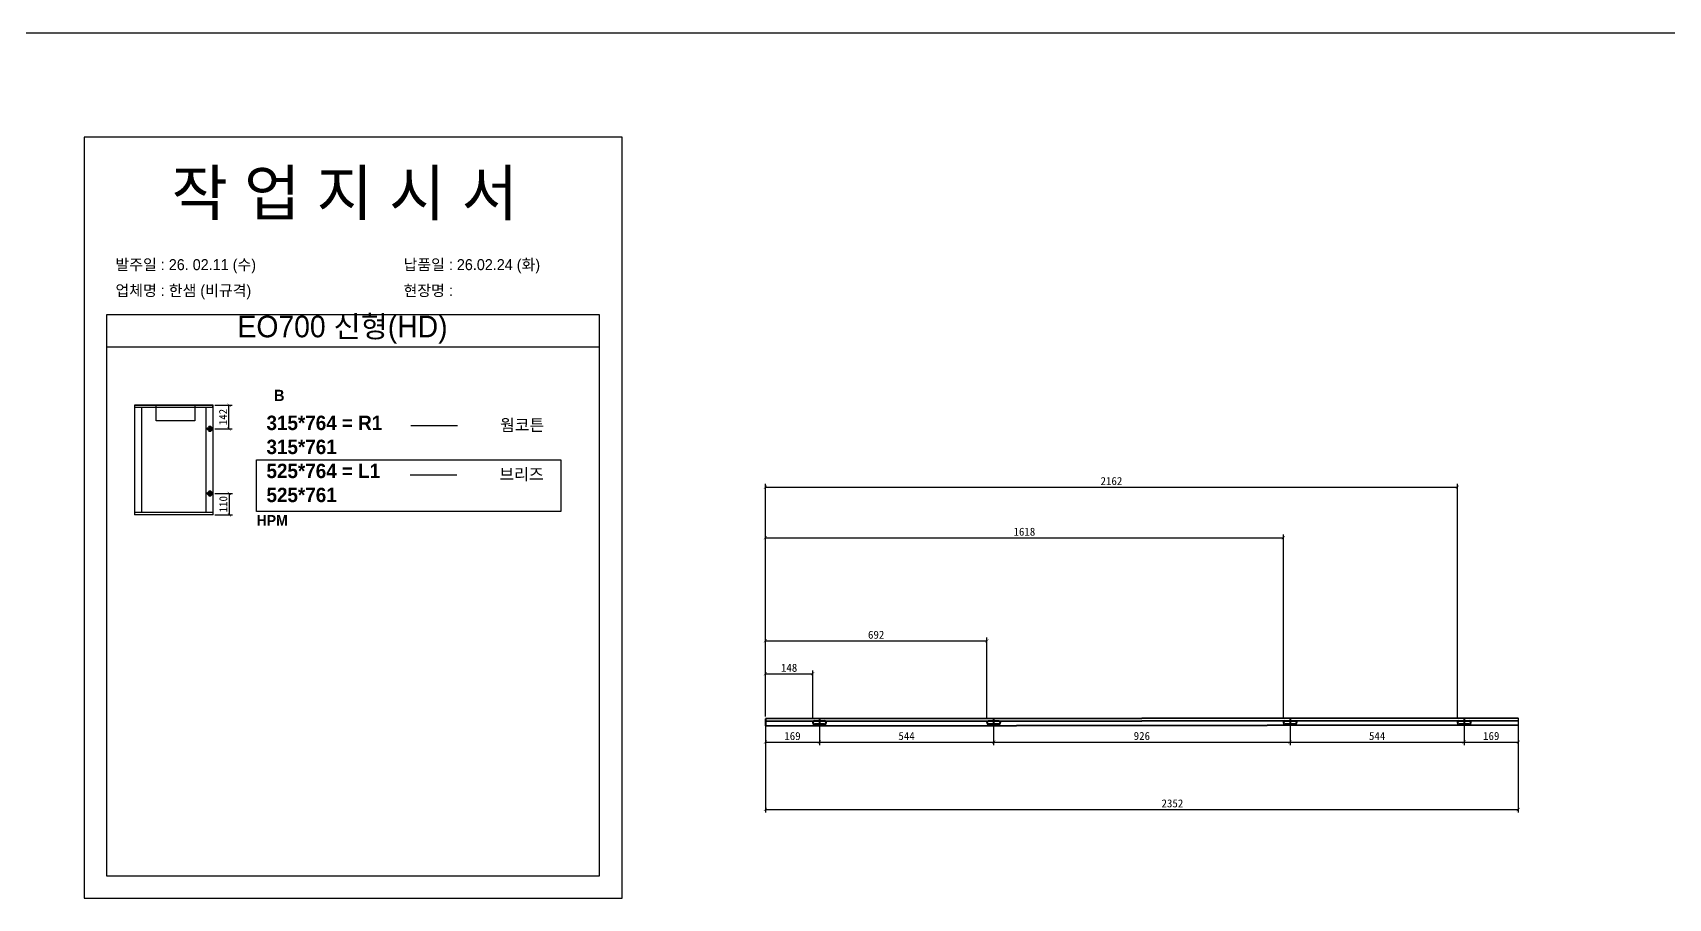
# Model space of a CAD drawing. Header units: millimetres. Extents: x -44117 to 256353, y -2095463 to 65325.
# Drawn here: x 115470 to 120580, y -711792 to -709090 of the extents above; entities that cross this region are included whole.
import ezdxf

# ---------------------------------------------------------------- set-up
doc = ezdxf.new("R2010")
doc.units = ezdxf.units.MM
doc.header["$LTSCALE"] = 10
doc.layers.add('1', color=2, linetype='Continuous', lineweight=40)
doc.layers.add('Layer1', color=7, linetype='Continuous', lineweight=70)
doc.styles.add('MtX_Gulim', font='')
doc.styles.get('MtX_Gulim').set_extended_font_data('Gulim', bold=True)
doc.dimstyles.new('ISO-25', dxfattribs={"dimtxt": 2.5, "dimasz": 2.5, "dimexe": 1, "dimexo": 1, "dimtad": 1, "dimtxsty": 'Standard', "dimblk": 'ARCHTICK', "dimcen": 2.5, "dimadec": 0, "dimazin": 0, "dimtfac": 1, "dimtmove": 0, "dimatfit": 3, "dimfxl": 0, "dimarcsym": 0})

# ---------------------------------------------------------------- blocks, each defined once
blk = doc.blocks.new('_ArchTick')
at = {"color": 0, "linetype": 'ByBlock', "const_width": 0.15}
blk.add_lwpolyline([(-0.5, -0.5), (0.5, 0.5)], dxfattribs=at)
blk = doc.blocks.new('*D4865')
at = {"color": 0, "lineweight": -2}
for p, q in [((117759.2, -711247.5), (117759.2, -711314.5)), ((117928.2, -711253.6), (117928.2, -711314.5)), ((117759.2, -711304.5), (117928.2, -711304.5))]:
    blk.add_line(p, q, dxfattribs=at)
at = {"layer": 'Defpoints', "color": 0}
for p in [(117759.2, -711232.5), (117928.2, -711238.6), (117928.2, -711304.5)]:
    blk.add_point(p, dxfattribs=at)
at = {"color": 0, "lineweight": -2, "xscale": 10, "yscale": 10, "zscale": 10, "rotation": 180}
blk.add_blockref('_ArchTick', (117759.2, -711304.5), dxfattribs=at)
at = {"color": 0, "lineweight": -2, "xscale": 10, "yscale": 10, "zscale": 10}
blk.add_blockref('_ArchTick', (117928.2, -711304.5), dxfattribs=at)
at = {"color": 0, "insert": (117843.7, -711285.8), "char_height": 25, "attachment_point": 5}
blk.add_mtext('169', dxfattribs=at)
blk = doc.blocks.new('*D4866')
at = {"color": 0, "lineweight": -2}
for p, q in [((118472.2, -711253.6), (118472.2, -711314.5)), ((117928.2, -711255), (117928.2, -711314.5)), ((117928.2, -711304.5), (118472.2, -711304.5))]:
    blk.add_line(p, q, dxfattribs=at)
at = {"layer": 'Defpoints', "color": 0}
for p in [(117928.2, -711240), (118472.2, -711238.6), (118472.2, -711304.5)]:
    blk.add_point(p, dxfattribs=at)
at = {"color": 0, "lineweight": -2, "xscale": 10, "yscale": 10, "zscale": 10, "rotation": 180}
blk.add_blockref('_ArchTick', (117928.2, -711304.5), dxfattribs=at)
at = {"color": 0, "lineweight": -2, "xscale": 10, "yscale": 10, "zscale": 10}
blk.add_blockref('_ArchTick', (118472.2, -711304.5), dxfattribs=at)
at = {"color": 0, "insert": (118200.2, -711285.8), "char_height": 25, "attachment_point": 5}
blk.add_mtext('544', dxfattribs=at)
blk = doc.blocks.new('*D4867')
at = {"color": 0, "lineweight": -2}
for p, q in [((117759.2, -711247.5), (117759.2, -711524.9)), ((120111.2, -711265.5), (120111.2, -711524.9)), ((117759.2, -711514.9), (120111.2, -711514.9))]:
    blk.add_line(p, q, dxfattribs=at)
at = {"layer": 'Defpoints', "color": 0}
for p in [(117759.2, -711232.5), (120111.2, -711250.5), (120111.2, -711514.9)]:
    blk.add_point(p, dxfattribs=at)
at = {"color": 0, "lineweight": -2, "xscale": 10, "yscale": 10, "zscale": 10, "rotation": 180}
blk.add_blockref('_ArchTick', (117759.2, -711514.9), dxfattribs=at)
at = {"color": 0, "lineweight": -2, "xscale": 10, "yscale": 10, "zscale": 10}
blk.add_blockref('_ArchTick', (120111.2, -711514.9), dxfattribs=at)
at = {"color": 0, "insert": (119030.7, -711496.1), "char_height": 25, "attachment_point": 5}
blk.add_mtext('2352', dxfattribs=at)
blk = doc.blocks.new('*D4868')
at = {"color": 0, "lineweight": -2}
for p, q in [((117759.2, -711224.8), (117759.2, -711081.5)), ((117759.2, -711091.5), (117907.2, -711091.5)), ((117907.2, -711228.8), (117907.2, -711081.5))]:
    blk.add_line(p, q, dxfattribs=at)
at = {"layer": 'Defpoints', "color": 0}
for p in [(117907.2, -711091.5), (117759.2, -711239.8), (117907.2, -711243.8)]:
    blk.add_point(p, dxfattribs=at)
at = {"color": 0, "lineweight": -2, "xscale": 10, "yscale": 10, "zscale": 10, "rotation": 180}
blk.add_blockref('_ArchTick', (117759.2, -711091.5), dxfattribs=at)
at = {"color": 0, "lineweight": -2, "xscale": 10, "yscale": 10, "zscale": 10}
blk.add_blockref('_ArchTick', (117907.2, -711091.5), dxfattribs=at)
at = {"color": 0, "insert": (117833.2, -711072.8), "char_height": 25, "attachment_point": 5}
blk.add_mtext('148', dxfattribs=at)
blk = doc.blocks.new('*D4869')
at = {"color": 0, "lineweight": -2}
for p, q in [((117759.2, -711224.8), (117759.2, -710978.5)), ((117759.2, -710988.5), (118451.2, -710988.5)), ((118451.2, -711228.9), (118451.2, -710978.5))]:
    blk.add_line(p, q, dxfattribs=at)
at = {"layer": 'Defpoints', "color": 0}
for p in [(118451.2, -710988.5), (117759.2, -711239.8), (118451.2, -711243.9)]:
    blk.add_point(p, dxfattribs=at)
at = {"color": 0, "lineweight": -2, "xscale": 10, "yscale": 10, "zscale": 10, "rotation": 180}
blk.add_blockref('_ArchTick', (117759.2, -710988.5), dxfattribs=at)
at = {"color": 0, "lineweight": -2, "xscale": 10, "yscale": 10, "zscale": 10}
blk.add_blockref('_ArchTick', (118451.2, -710988.5), dxfattribs=at)
at = {"color": 0, "insert": (118105.2, -710969.7), "char_height": 25, "attachment_point": 5}
blk.add_mtext('692', dxfattribs=at)
blk = doc.blocks.new('*D4870')
at = {"color": 0, "lineweight": -2}
for p, q in [((117759.2, -711224.8), (117759.2, -710656.7)), ((117759.2, -710666.7), (119377.2, -710666.7)), ((119377.2, -711228.9), (119377.2, -710656.7))]:
    blk.add_line(p, q, dxfattribs=at)
at = {"layer": 'Defpoints', "color": 0}
for p in [(119377.2, -710666.7), (117759.2, -711239.8), (119377.2, -711243.9)]:
    blk.add_point(p, dxfattribs=at)
at = {"color": 0, "lineweight": -2, "xscale": 10, "yscale": 10, "zscale": 10, "rotation": 180}
blk.add_blockref('_ArchTick', (117759.2, -710666.7), dxfattribs=at)
at = {"color": 0, "lineweight": -2, "xscale": 10, "yscale": 10, "zscale": 10}
blk.add_blockref('_ArchTick', (119377.2, -710666.7), dxfattribs=at)
at = {"color": 0, "insert": (118568.2, -710648), "char_height": 25, "attachment_point": 5}
blk.add_mtext('1618', dxfattribs=at)
blk = doc.blocks.new('*D4871')
at = {"color": 0, "lineweight": -2}
for p, q in [((119398.2, -711253.6), (119398.2, -711314.5)), ((119942.2, -711252), (119942.2, -711314.5)), ((119398.2, -711304.5), (119942.2, -711304.5))]:
    blk.add_line(p, q, dxfattribs=at)
at = {"layer": 'Defpoints', "color": 0}
for p in [(119398.2, -711238.6), (119942.2, -711237), (119942.2, -711304.5)]:
    blk.add_point(p, dxfattribs=at)
at = {"color": 0, "lineweight": -2, "xscale": 10, "yscale": 10, "zscale": 10, "rotation": 180}
blk.add_blockref('_ArchTick', (119398.2, -711304.5), dxfattribs=at)
at = {"color": 0, "lineweight": -2, "xscale": 10, "yscale": 10, "zscale": 10}
blk.add_blockref('_ArchTick', (119942.2, -711304.5), dxfattribs=at)
at = {"color": 0, "insert": (119670.2, -711285.7), "char_height": 25, "attachment_point": 5}
blk.add_mtext('544', dxfattribs=at)
blk = doc.blocks.new('*D4872')
at = {"color": 0, "lineweight": -2}
for p, q in [((119942.2, -711253.6), (119942.2, -711314.5)), ((120111.2, -711251.8), (120111.2, -711314.5)), ((119942.2, -711304.5), (120111.2, -711304.5))]:
    blk.add_line(p, q, dxfattribs=at)
at = {"layer": 'Defpoints', "color": 0}
for p in [(119942.2, -711238.6), (120111.2, -711236.8), (120111.2, -711304.5)]:
    blk.add_point(p, dxfattribs=at)
at = {"color": 0, "lineweight": -2, "xscale": 10, "yscale": 10, "zscale": 10, "rotation": 180}
blk.add_blockref('_ArchTick', (119942.2, -711304.5), dxfattribs=at)
at = {"color": 0, "lineweight": -2, "xscale": 10, "yscale": 10, "zscale": 10}
blk.add_blockref('_ArchTick', (120111.2, -711304.5), dxfattribs=at)
at = {"color": 0, "insert": (120026.7, -711285.7), "char_height": 25, "attachment_point": 5}
blk.add_mtext('169', dxfattribs=at)
blk = doc.blocks.new('*D4873')
at = {"color": 0, "lineweight": -2}
for p, q in [((117759.2, -711217.5), (117759.2, -710498.5)), ((117759.2, -710508.5), (119921.2, -710508.5)), ((119921.2, -711228.9), (119921.2, -710498.5))]:
    blk.add_line(p, q, dxfattribs=at)
at = {"layer": 'Defpoints', "color": 0}
for p in [(119921.2, -710508.5), (117759.2, -711232.5), (119921.2, -711243.9)]:
    blk.add_point(p, dxfattribs=at)
at = {"color": 0, "lineweight": -2, "xscale": 10, "yscale": 10, "zscale": 10, "rotation": 180}
blk.add_blockref('_ArchTick', (117759.2, -710508.5), dxfattribs=at)
at = {"color": 0, "lineweight": -2, "xscale": 10, "yscale": 10, "zscale": 10}
blk.add_blockref('_ArchTick', (119921.2, -710508.5), dxfattribs=at)
at = {"color": 0, "insert": (118840.2, -710489.8), "char_height": 25, "attachment_point": 5}
blk.add_mtext('2162', dxfattribs=at)
blk = doc.blocks.new('*D4874')
at = {"color": 0, "lineweight": -2}
for p, q in [((118472.2, -711255), (118472.2, -711314.5)), ((118472.2, -711304.5), (119398.2, -711304.5)), ((119398.2, -711255), (119398.2, -711314.5))]:
    blk.add_line(p, q, dxfattribs=at)
at = {"layer": 'Defpoints', "color": 0}
for p in [(118472.2, -711240), (119398.2, -711240), (119398.2, -711304.5)]:
    blk.add_point(p, dxfattribs=at)
at = {"color": 0, "lineweight": -2, "xscale": 10, "yscale": 10, "zscale": 10, "rotation": 180}
blk.add_blockref('_ArchTick', (118472.2, -711304.5), dxfattribs=at)
at = {"color": 0, "lineweight": -2, "xscale": 10, "yscale": 10, "zscale": 10}
blk.add_blockref('_ArchTick', (119398.2, -711304.5), dxfattribs=at)
at = {"color": 0, "insert": (118935.2, -711285.7), "char_height": 25, "attachment_point": 5}
blk.add_mtext('926', dxfattribs=at)
blk = doc.blocks.new('*D4888')
at = {"color": 0, "lineweight": -2}
for p, q in [((116038.8, -710253.1), (116093.4, -710253.1)), ((116083.4, -710326.7), (116083.4, -710253.1)), ((116038.8, -710326.7), (116093.4, -710326.7))]:
    blk.add_line(p, q, dxfattribs=at)
at = {"layer": 'Defpoints', "color": 0}
for p in [(116023.8, -710253.1), (116083.4, -710253.1), (116023.8, -710326.7)]:
    blk.add_point(p, dxfattribs=at)
at = {"color": 0, "lineweight": -2, "xscale": 10, "yscale": 10, "zscale": 10}
for p, rotation in [((116083.4, -710253.1), 90), ((116083.4, -710326.7), 270)]:
    blk.add_blockref('_ArchTick', p, dxfattribs=dict(at, rotation=rotation))
at = {"color": 0, "insert": (116064.7, -710289.9), "char_height": 25, "attachment_point": 5, "rotation": 90}
blk.add_mtext('142', dxfattribs=at)
blk = doc.blocks.new('*D4889')
at = {"color": 0, "lineweight": -2}
for p, q in [((116038.8, -710528.5), (116094.4, -710528.5)), ((116084.4, -710528.5), (116084.4, -710595.4)), ((116038.8, -710595.4), (116094.4, -710595.4))]:
    blk.add_line(p, q, dxfattribs=at)
at = {"layer": 'Defpoints', "color": 0}
for p in [(116023.8, -710528.5), (116023.8, -710595.4), (116084.4, -710595.4)]:
    blk.add_point(p, dxfattribs=at)
at = {"color": 0, "lineweight": -2, "xscale": 10, "yscale": 10, "zscale": 10}
for p, rotation in [((116084.4, -710528.5), 90), ((116084.4, -710595.4), 270)]:
    blk.add_blockref('_ArchTick', p, dxfattribs=dict(at, rotation=rotation))
at = {"color": 0, "insert": (116065.7, -710562), "char_height": 25, "attachment_point": 5, "rotation": 90}
blk.add_mtext('110', dxfattribs=at)

msp = doc.modelspace()

# ---------------------------------------------------------------- linework, layer by layer
at = {"color": 1}
msp.add_line((104015.69829, -709090.17771), (196284.84516, -709090.17771), dxfattribs=at)
msp.add_line((104015.69829, -709090.17771), (196284.84516, -709090.17771), dxfattribs=at)
for p, q in [((117241.16532, -709971.30097), (115701.16532, -709971.30097)), ((117241.16532, -709971.30097), (115701.16532, -709971.30097)), ((117241.16532, -710071.30097), (115701.16532, -710071.30097)), ((115787.97046, -710253.29808), (115787.97046, -710595.18497)), ((116034.4711, -710253.74081), (115787.97046, -710253.74081)), ((116034.4711, -710260.43097), (115787.97046, -710260.43097)), ((116034.22514, -710253.05212), (115788.21642, -710253.05212)), ((115809.86106, -710259.93905), (115809.86106, -710588.05208)), ((116012.33454, -710588.05208), (116012.33454, -710260.43097)), ((116033.24129, -710260.43097), (116033.24129, -710253.05212)), ((116034.4711, -710595.18497), (116034.4711, -710253.29808)), ((116034.4711, -710588.05208), (115787.97046, -710588.05208)), ((115789.20027, -710595.43094), (115789.20027, -710588.05208)), ((116033.24129, -710588.05208), (116033.24129, -710595.43094)), ((116034.4711, -710594.74224), (115787.97046, -710594.74224)), ((116034.22514, -710595.43094), (115788.21642, -710595.43094)), ((120111.18644, -711229.47907), (120111.18644, -711250.47907))]:
    msp.add_line(p, q)
for points in [[(115631.16532, -711792.13125), (117311.16532, -711792.13125), (117311.16532, -709416.13125), (115631.16532, -709416.13125)], [(116169.83154, -710423.51345), (117119.97026, -710423.51345), (117119.97026, -710584.59348), (116169.83154, -710584.59348)]]:
    msp.add_lwpolyline(points, close=True)
for points in [[(115701.16532, -709971.30097), (115701.16532, -711722.13125), (117241.16532, -711722.13125), (117241.16532, -709971.30097)], [(115976.26243, -710253.05212), (115976.26243, -710301.42227), (115856.32303, -710301.42227), (115856.32303, -710253.05212)], [(116651.44159, -710316.33761), (116796.74045, -710316.33761)], [(116649.574, -710470.18288), (116794.87285, -710470.18288)]]:
    msp.add_lwpolyline(points)
for centre, start, end in [((116034.22514, -710253.29808), 0, 90), ((115788.21642, -710595.18497), 180, 270), ((116034.22514, -710595.18497), 270, 0)]:
    msp.add_arc(centre, 0.24596, start, end)
at = {"layer": '1'}
for p, q in [((120111.18644, -711229.47907), (117759.18644, -711232.47907)), ((117759.18644, -711232.47907), (117759.18644, -711253.47907)), ((117759.18644, -711239.77907), (120111.18644, -711236.77907)), ((117759.18644, -711253.47907), (120111.18644, -711250.47907)), ((117912.43644, -711238.62907), (117943.93644, -711238.62907)), ((117943.93644, -711249.12907), (117912.43644, -711249.12907)), ((117928.18644, -711229.47907), (117928.18644, -711250.47907)), ((118456.43644, -711238.62907), (118487.93644, -711238.62907)), ((118487.93644, -711249.12907), (118456.43644, -711249.12907)), ((118472.18644, -711229.47907), (118472.18644, -711250.47907)), ((119382.43644, -711238.62907), (119413.93644, -711238.62907)), ((119413.93644, -711249.12907), (119382.43644, -711249.12907)), ((119398.18644, -711229.47907), (119398.18644, -711250.47907)), ((119926.43249, -711238.62907), (119957.93249, -711238.62907)), ((119957.93249, -711249.12907), (119926.43249, -711249.12907)), ((119942.18249, -711229.47907), (119942.18249, -711250.47907))]:
    msp.add_line(p, q, dxfattribs=at)
for centre, start, end in [((117912.43644, -711243.87907), 90, 270), ((117943.93644, -711243.87907), 270, 90), ((118456.43644, -711243.87907), 90, 270), ((118487.93644, -711243.87907), 270, 90), ((119382.43644, -711243.87907), 90, 270), ((119413.93644, -711243.87907), 270, 90), ((119926.43249, -711243.87907), 90, 270), ((119957.93249, -711243.87907), 270, 90)]:
    msp.add_arc(centre, 5.25, start, end, dxfattribs=at)
at = {"layer": 'Layer1'}
for p, q in [((116023.83312, -710317.6034), (116023.83312, -710335.7338)), ((116023.83312, -710537.61176), (116023.83312, -710519.48136))]:
    msp.add_line(p, q, dxfattribs=at)
for points in [[(116032.89832, -710326.6686), (116014.76792, -710326.6686)], [(116032.89832, -710528.54656), (116014.76792, -710528.54656)]]:
    msp.add_lwpolyline(points, close=True, dxfattribs=at)
for centre in [(116023.83312, -710326.6686), (116023.83312, -710528.54656)]:
    msp.add_circle(centre, 6.04347, dxfattribs=at)

# ---------------------------------------------------------------- texts
at = {"linetype": 'Continuous', "style": 'MtX_Gulim'}
for s, height, p in [('B', 35.04934, (116223.75831, -710239.84201)), ('HPM', 33.437275, (116169.83154, -710629.24994))]:
    msp.add_text(s, height=height, dxfattribs=at).set_placement(p)
at = {"attachment_point": 1}
for s, width, gutter_width, heights, insert, char_height in [('{\\fGulim|b0|i0|c129|p50;작 업 지 시 서}', 3307.3198183, 12.5, [-155.84554], (115903.97193, -709520.29376), 140), ('\\pt11;{\\fGulim|b0|i0|c129|p50;발주일 : 26. 02.11 (수)}', 3307.3198183, 12.5, [34.50412], (115728.76257, -709797.01418), 34.3), ('{\\fGulim|b0|i0|c129|p50;납품일 : 26.02.24 (화)}', 3307.3198183, 12.5, [35.09023], (116628.74055, -709797.01418), 34.3), ('{\\fGulim|b0|i0|c129|p50;업체명 : 한샘 (비규격)}', 3307.3198183, 12.5, [36.11279], (115728.76257, -709877.67036), 34.3), ('{\\fGulim|b0|i0|c129|p50;현장명 : }', 3307.3198183, 12.5, [-38.2735], (116628.74055, -709877.67036), 34.3), ('{\\fGulim|b0|i0|c129|p50;EO700 신형(HD)}', 1597.0710432, 6.03612, [-85.06834], (116109.99825, -709973.34816), 67.6045736), ('{\\f굴림|b1|i0|c129|p50;315*764 = R1\\P\\C1;315*761\\P\\C256;525*764 = L1\\P\\C1;525*761}', 13607.1496112, 175, [-271.60714], (116200.53115, -710285.52905), 45), ('{\\f굴림|b1|i0|c129|p50;웜코튼}', 11097.3917356, 142.72229, [-39.61272], (116930.15275, -710296.45641), 36.7000174), ('{\\f굴림|b1|i0|c129|p50;브리즈}', 11097.3917356, 142.72229, [-40.7778], (116928.28516, -710450.30168), 36.7000174)]:
    msp.add_mtext_dynamic_manual_height_columns(s, width=width, gutter_width=gutter_width, heights=heights, dxfattribs=dict(at, insert=insert, char_height=char_height))

# ---------------------------------------------------------------- dimensions: what is measured, and where the dimension line sits
for base, p1, p2, text, picture, middle in [((116083.44689, -710253.05212), (116023.83312, -710326.6686), (116023.83312, -710253.05212), '142', '*D4888', (116064.69689, -710289.86036)), ((116084.40037, -710595.43094), (116023.83312, -710528.54656), (116023.83312, -710595.43094), '110', '*D4889', (116065.65037, -710561.98875))]:
    dim = msp.add_linear_dim(base=base, p1=p1, p2=p2, angle=90, text=text, dimstyle='ISO-25', override={"dimscale": 10, "dimasz": 1, "dimexo": 1.5, "dimtxsty": 'Standard'})
    dim.commit()
    dim.dimension.update_dxf_attribs({"geometry": picture, "text_midpoint": middle})
for base, p1, p2, picture, middle in [((119921.18249, -710508.50044), (117759.18644, -711232.47907), (119921.18249, -711243.87907), '*D4873', (118840.18447, -710489.75044)), ((119377.18644, -710666.70491), (117759.18644, -711239.77907), (119377.18644, -711243.87907), '*D4870', (118568.18644, -710647.95491)), ((118451.18644, -710988.46472), (117759.18644, -711239.77907), (118451.18644, -711243.87907), '*D4869', (118105.18644, -710969.71472)), ((117907.18769, -711091.5319), (117759.18644, -711239.77907), (117907.18769, -711243.76445), '*D4868', (117833.18707, -711072.7819)), ((117928.18644, -711304.5427), (117759.18644, -711232.47907), (117928.18644, -711238.62907), '*D4865', (117843.68644, -711285.7927)), ((118472.18644, -711304.5427), (117928.18644, -711239.97907), (118472.18644, -711238.62907), '*D4866', (118200.18644, -711285.7927)), ((119398.18644, -711304.45702), (118472.18644, -711239.97907), (119398.18644, -711239.97907), '*D4874', (118935.18644, -711285.70702)), ((119942.18249, -711304.45702), (119398.18644, -711238.62907), (119942.18249, -711236.99464), '*D4871', (119670.18447, -711285.70702)), ((120111.18644, -711304.45702), (119942.18249, -711238.62907), (120111.18644, -711236.77907), '*D4872', (120026.68447, -711285.70702))]:
    dim = msp.add_linear_dim(base=base, p1=p1, p2=p2, dimstyle='ISO-25', override={"dimscale": 10, "dimasz": 1, "dimexo": 1.5})
    dim.commit()
    dim.dimension.update_dxf_attribs({"geometry": picture, "text_midpoint": middle})
dim = msp.add_linear_dim(base=(120111.18644, -711514.85748), p1=(117759.18644, -711232.47907), p2=(120111.18644, -711250.47907), dimstyle='ISO-25', override={"dimscale": 10, "dimasz": 1, "dimexo": 1.5})
dim.commit()
dim.dimension.update_dxf_attribs({"geometry": '*D4867', "text_midpoint": (119030.68644, -711514.85748), "dimtype": 160})

doc.saveas('drawing.dxf')
